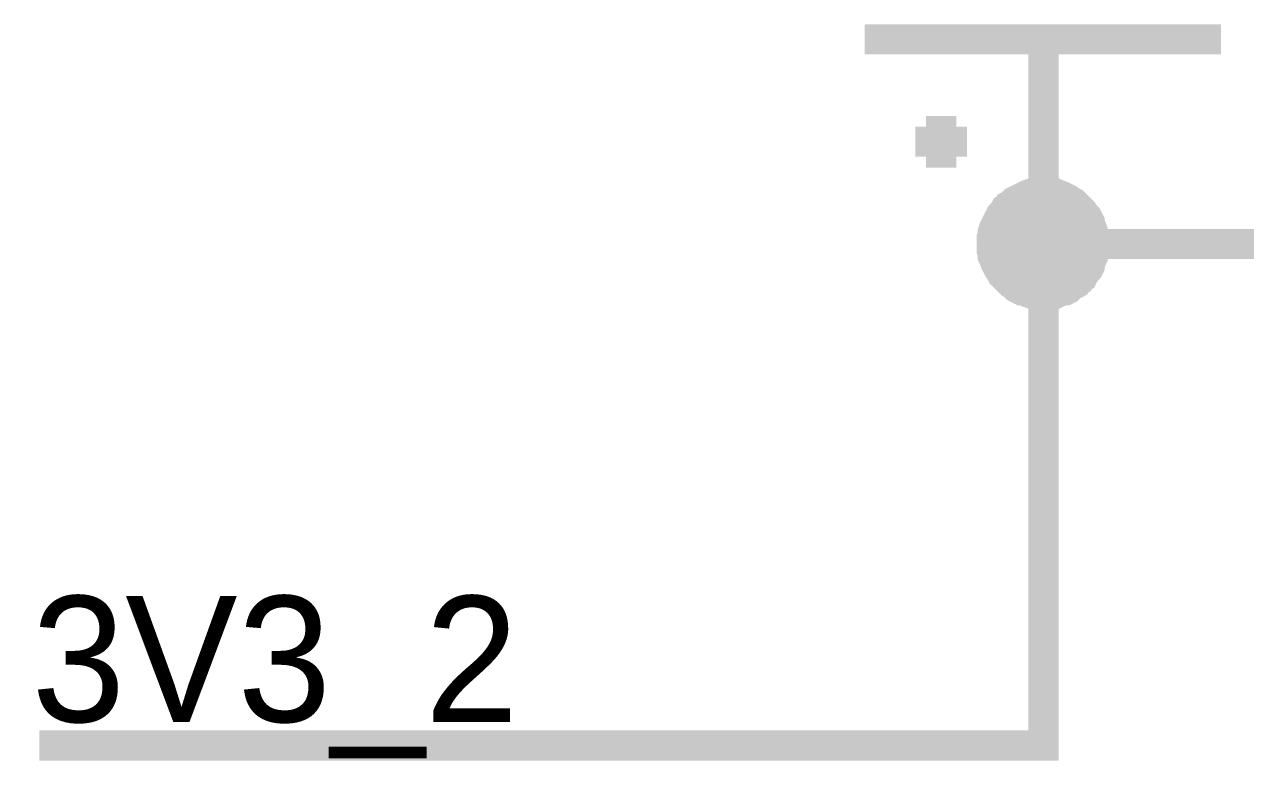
# Model space of a CAD drawing. Header units: millimetres. Extents: x 0 to 13.8, y 0 to 11.8.
# Drawn here: x 11.018 to 11.497, y 6.6806 to 6.9693 of the extents above; entities that cross this region are included whole.
import ezdxf

# ---------------------------------------------------------------- set-up
doc = ezdxf.new("R2010")
doc.units = ezdxf.units.MM
doc.header["$MEASUREMENT"] = 0
doc.layers.add('Sheet', color=255, linetype='Continuous')

msp = doc.modelspace()

# ---------------------------------------------------------------- linework, layer by layer
at = {"layer": 'Sheet'}
for points, const_width in [([(11.34756, 6.96341), (11.48735, 6.96341)], 0.0118), ([(11.41768, 6.96341), (11.41768, 6.88315)], 0.0118), ([(11.37755, 6.91314), (11.37755, 6.93342)], 0.0118), ([(11.38769, 6.92328), (11.3674, 6.92328)], 0.0118), ([(11.39739, 6.88315), (11.39739, 6.88403), (11.39739, 6.88535), (11.39783, 6.88624), (11.39783, 6.88712), (11.39783, 6.888), (11.39827, 6.88932), (11.39871, 6.8902), (11.39915, 6.89109), (11.3996, 6.89197), (11.40004, 6.89285), (11.40048, 6.89373), (11.40092, 6.89461), (11.40136, 6.89506), (11.40224, 6.89594), (11.40268, 6.89682), (11.40356, 6.89726), (11.40401, 6.89814), (11.40489, 6.89858), (11.40577, 6.89947), (11.40621, 6.89991), (11.40709, 6.90035), (11.40797, 6.90079), (11.40886, 6.90123), (11.40974, 6.90167), (11.41062, 6.90211), (11.4115, 6.90255), (11.41282, 6.90299), (11.41371, 6.90299), (11.41459, 6.90299), (11.41547, 6.90343), (11.41679, 6.90343), (11.41768, 6.90343)], 0.0118), ([(11.39739, 6.88315), (11.39739, 6.88403), (11.39739, 6.88535), (11.39783, 6.88624), (11.39783, 6.88712), (11.39783, 6.888), (11.39827, 6.88932), (11.39871, 6.8902), (11.39915, 6.89109), (11.3996, 6.89197), (11.40004, 6.89285), (11.40048, 6.89373), (11.40092, 6.89461), (11.40136, 6.89506), (11.40224, 6.89594), (11.40268, 6.89682), (11.40356, 6.89726), (11.40401, 6.89814), (11.40489, 6.89858), (11.40577, 6.89947), (11.40621, 6.89991), (11.40709, 6.90035), (11.40797, 6.90079), (11.40886, 6.90123), (11.40974, 6.90167), (11.41062, 6.90211), (11.4115, 6.90255), (11.41282, 6.90299), (11.41371, 6.90299), (11.41459, 6.90299), (11.41547, 6.90343), (11.41679, 6.90343), (11.41768, 6.90343)], 0.0118), ([(11.39739, 6.88315), (11.39739, 6.88403), (11.39739, 6.88535), (11.39783, 6.88624), (11.39783, 6.88712), (11.39783, 6.888), (11.39827, 6.88932), (11.39871, 6.8902), (11.39915, 6.89109), (11.3996, 6.89197), (11.40004, 6.89285), (11.40048, 6.89373), (11.40092, 6.89461), (11.40136, 6.89506), (11.40224, 6.89594), (11.40268, 6.89682), (11.40356, 6.89726), (11.40401, 6.89814), (11.40489, 6.89858), (11.40577, 6.89947), (11.40621, 6.89991), (11.40709, 6.90035), (11.40797, 6.90079), (11.40886, 6.90123), (11.40974, 6.90167), (11.41062, 6.90211), (11.4115, 6.90255), (11.41282, 6.90299), (11.41371, 6.90299), (11.41459, 6.90299), (11.41547, 6.90343), (11.41679, 6.90343), (11.41768, 6.90343)], 0.0118), ([(11.39739, 6.88315), (11.39739, 6.88403), (11.39739, 6.88535), (11.39783, 6.88624), (11.39783, 6.88712), (11.39783, 6.888), (11.39827, 6.88932), (11.39871, 6.8902), (11.39915, 6.89109), (11.3996, 6.89197), (11.40004, 6.89285), (11.40048, 6.89373), (11.40092, 6.89461), (11.40136, 6.89506), (11.40224, 6.89594), (11.40268, 6.89682), (11.40356, 6.89726), (11.40401, 6.89814), (11.40489, 6.89858), (11.40577, 6.89947), (11.40621, 6.89991), (11.40709, 6.90035), (11.40797, 6.90079), (11.40886, 6.90123), (11.40974, 6.90167), (11.41062, 6.90211), (11.4115, 6.90255), (11.41282, 6.90299), (11.41371, 6.90299), (11.41459, 6.90299), (11.41547, 6.90343), (11.41679, 6.90343), (11.41768, 6.90343)], 0.0118), ([(11.39739, 6.88315), (11.39739, 6.88403), (11.39739, 6.88535), (11.39783, 6.88624), (11.39783, 6.88712), (11.39783, 6.888), (11.39827, 6.88932), (11.39871, 6.8902), (11.39915, 6.89109), (11.3996, 6.89197), (11.40004, 6.89285), (11.40048, 6.89373), (11.40092, 6.89461), (11.40136, 6.89506), (11.40224, 6.89594), (11.40268, 6.89682), (11.40356, 6.89726), (11.40401, 6.89814), (11.40489, 6.89858), (11.40577, 6.89947), (11.40621, 6.89991), (11.40709, 6.90035), (11.40797, 6.90079), (11.40886, 6.90123), (11.40974, 6.90167), (11.41062, 6.90211), (11.4115, 6.90255), (11.41282, 6.90299), (11.41371, 6.90299), (11.41459, 6.90299), (11.41547, 6.90343), (11.41679, 6.90343), (11.41768, 6.90343)], 0.0118), ([(11.41768, 6.90343), (11.41768, 6.90343)], 0.0118), ([(11.41768, 6.90343), (11.41856, 6.90343), (11.41988, 6.90343), (11.42076, 6.90299), (11.42164, 6.90299), (11.42253, 6.90299), (11.42341, 6.90255), (11.42473, 6.90211), (11.42561, 6.90167), (11.4265, 6.90123), (11.42738, 6.90079), (11.42782, 6.90035), (11.4287, 6.89991), (11.42958, 6.89947), (11.43046, 6.89858), (11.4309, 6.89814), (11.43179, 6.89726), (11.43223, 6.89682), (11.43311, 6.89594), (11.43355, 6.89506), (11.43399, 6.89461), (11.43487, 6.89373), (11.43531, 6.89285), (11.43576, 6.89197), (11.43576, 6.89109), (11.4362, 6.8902), (11.43664, 6.88932), (11.43708, 6.888), (11.43708, 6.88712), (11.43708, 6.88624), (11.43752, 6.88535), (11.43752, 6.88403), (11.43752, 6.88315)], 0.0118), ([(11.41768, 6.90343), (11.41768, 6.90343)], 0.0118), ([(11.41768, 6.90343), (11.41856, 6.90343), (11.41988, 6.90343), (11.42076, 6.90299), (11.42164, 6.90299), (11.42253, 6.90299), (11.42341, 6.90255), (11.42473, 6.90211), (11.42561, 6.90167), (11.4265, 6.90123), (11.42738, 6.90079), (11.42782, 6.90035), (11.4287, 6.89991), (11.42958, 6.89947), (11.43046, 6.89858), (11.4309, 6.89814), (11.43179, 6.89726), (11.43223, 6.89682), (11.43311, 6.89594), (11.43355, 6.89506), (11.43399, 6.89461), (11.43487, 6.89373), (11.43531, 6.89285), (11.43576, 6.89197), (11.43576, 6.89109), (11.4362, 6.8902), (11.43664, 6.88932), (11.43708, 6.888), (11.43708, 6.88712), (11.43708, 6.88624), (11.43752, 6.88535), (11.43752, 6.88403), (11.43752, 6.88315)], 0.0118), ([(11.41768, 6.90343), (11.41768, 6.90343)], 0.0118), ([(11.41768, 6.90343), (11.41856, 6.90343), (11.41988, 6.90343), (11.42076, 6.90299), (11.42164, 6.90299), (11.42253, 6.90299), (11.42341, 6.90255), (11.42473, 6.90211), (11.42561, 6.90167), (11.4265, 6.90123), (11.42738, 6.90079), (11.42782, 6.90035), (11.4287, 6.89991), (11.42958, 6.89947), (11.43046, 6.89858), (11.4309, 6.89814), (11.43179, 6.89726), (11.43223, 6.89682), (11.43311, 6.89594), (11.43355, 6.89506), (11.43399, 6.89461), (11.43487, 6.89373), (11.43531, 6.89285), (11.43576, 6.89197), (11.43576, 6.89109), (11.4362, 6.8902), (11.43664, 6.88932), (11.43708, 6.888), (11.43708, 6.88712), (11.43708, 6.88624), (11.43752, 6.88535), (11.43752, 6.88403), (11.43752, 6.88315)], 0.0118), ([(11.41768, 6.90343), (11.41768, 6.90343)], 0.0118), ([(11.41768, 6.90343), (11.41856, 6.90343), (11.41988, 6.90343), (11.42076, 6.90299), (11.42164, 6.90299), (11.42253, 6.90299), (11.42341, 6.90255), (11.42473, 6.90211), (11.42561, 6.90167), (11.4265, 6.90123), (11.42738, 6.90079), (11.42782, 6.90035), (11.4287, 6.89991), (11.42958, 6.89947), (11.43046, 6.89858), (11.4309, 6.89814), (11.43179, 6.89726), (11.43223, 6.89682), (11.43311, 6.89594), (11.43355, 6.89506), (11.43399, 6.89461), (11.43487, 6.89373), (11.43531, 6.89285), (11.43576, 6.89197), (11.43576, 6.89109), (11.4362, 6.8902), (11.43664, 6.88932), (11.43708, 6.888), (11.43708, 6.88712), (11.43708, 6.88624), (11.43752, 6.88535), (11.43752, 6.88403), (11.43752, 6.88315)], 0.0118), ([(11.41768, 6.90343), (11.41768, 6.90343)], 0.0118), ([(11.41768, 6.90343), (11.41856, 6.90343), (11.41988, 6.90343), (11.42076, 6.90299), (11.42164, 6.90299), (11.42253, 6.90299), (11.42341, 6.90255), (11.42473, 6.90211), (11.42561, 6.90167), (11.4265, 6.90123), (11.42738, 6.90079), (11.42782, 6.90035), (11.4287, 6.89991), (11.42958, 6.89947), (11.43046, 6.89858), (11.4309, 6.89814), (11.43179, 6.89726), (11.43223, 6.89682), (11.43311, 6.89594), (11.43355, 6.89506), (11.43399, 6.89461), (11.43487, 6.89373), (11.43531, 6.89285), (11.43576, 6.89197), (11.43576, 6.89109), (11.4362, 6.8902), (11.43664, 6.88932), (11.43708, 6.888), (11.43708, 6.88712), (11.43708, 6.88624), (11.43752, 6.88535), (11.43752, 6.88403), (11.43752, 6.88315)], 0.0118), ([(11.39739, 6.88315), (11.39739, 6.88403), (11.39739, 6.88535), (11.39783, 6.88624), (11.39783, 6.88712), (11.39783, 6.888), (11.39827, 6.88932), (11.39871, 6.8902), (11.39915, 6.89109), (11.3996, 6.89197), (11.40004, 6.89285), (11.40048, 6.89373), (11.40092, 6.89461), (11.40136, 6.89506), (11.40224, 6.89594), (11.40268, 6.89682), (11.40356, 6.89726), (11.40401, 6.89814), (11.40489, 6.89858), (11.40577, 6.89947), (11.40621, 6.89991), (11.40709, 6.90035), (11.40797, 6.90079), (11.40886, 6.90123), (11.40974, 6.90167), (11.41062, 6.90211), (11.4115, 6.90255), (11.41282, 6.90299), (11.41371, 6.90299), (11.41459, 6.90299), (11.41547, 6.90343), (11.41679, 6.90343), (11.41768, 6.90343)], 0.0039), ([(11.39739, 6.88315), (11.39739, 6.88403), (11.39739, 6.88535), (11.39783, 6.88624), (11.39783, 6.88712), (11.39783, 6.888), (11.39827, 6.88932), (11.39871, 6.8902), (11.39915, 6.89109), (11.3996, 6.89197), (11.40004, 6.89285), (11.40048, 6.89373), (11.40092, 6.89461), (11.40136, 6.89506), (11.40224, 6.89594), (11.40268, 6.89682), (11.40356, 6.89726), (11.40401, 6.89814), (11.40489, 6.89858), (11.40577, 6.89947), (11.40621, 6.89991), (11.40709, 6.90035), (11.40797, 6.90079), (11.40886, 6.90123), (11.40974, 6.90167), (11.41062, 6.90211), (11.4115, 6.90255), (11.41282, 6.90299), (11.41371, 6.90299), (11.41459, 6.90299), (11.41547, 6.90343), (11.41679, 6.90343), (11.41768, 6.90343)], 0.0039), ([(11.39739, 6.88315), (11.39739, 6.88403), (11.39739, 6.88535), (11.39783, 6.88624), (11.39783, 6.88712), (11.39783, 6.888), (11.39827, 6.88932), (11.39871, 6.8902), (11.39915, 6.89109), (11.3996, 6.89197), (11.40004, 6.89285), (11.40048, 6.89373), (11.40092, 6.89461), (11.40136, 6.89506), (11.40224, 6.89594), (11.40268, 6.89682), (11.40356, 6.89726), (11.40401, 6.89814), (11.40489, 6.89858), (11.40577, 6.89947), (11.40621, 6.89991), (11.40709, 6.90035), (11.40797, 6.90079), (11.40886, 6.90123), (11.40974, 6.90167), (11.41062, 6.90211), (11.4115, 6.90255), (11.41282, 6.90299), (11.41371, 6.90299), (11.41459, 6.90299), (11.41547, 6.90343), (11.41679, 6.90343), (11.41768, 6.90343)], 0.0039), ([(11.39739, 6.88315), (11.39739, 6.88403), (11.39739, 6.88535), (11.39783, 6.88624), (11.39783, 6.88712), (11.39783, 6.888), (11.39827, 6.88932), (11.39871, 6.8902), (11.39915, 6.89109), (11.3996, 6.89197), (11.40004, 6.89285), (11.40048, 6.89373), (11.40092, 6.89461), (11.40136, 6.89506), (11.40224, 6.89594), (11.40268, 6.89682), (11.40356, 6.89726), (11.40401, 6.89814), (11.40489, 6.89858), (11.40577, 6.89947), (11.40621, 6.89991), (11.40709, 6.90035), (11.40797, 6.90079), (11.40886, 6.90123), (11.40974, 6.90167), (11.41062, 6.90211), (11.4115, 6.90255), (11.41282, 6.90299), (11.41371, 6.90299), (11.41459, 6.90299), (11.41547, 6.90343), (11.41679, 6.90343), (11.41768, 6.90343)], 0.0039), ([(11.39739, 6.88315), (11.39739, 6.88403), (11.39739, 6.88535), (11.39783, 6.88624), (11.39783, 6.88712), (11.39783, 6.888), (11.39827, 6.88932), (11.39871, 6.8902), (11.39915, 6.89109), (11.3996, 6.89197), (11.40004, 6.89285), (11.40048, 6.89373), (11.40092, 6.89461), (11.40136, 6.89506), (11.40224, 6.89594), (11.40268, 6.89682), (11.40356, 6.89726), (11.40401, 6.89814), (11.40489, 6.89858), (11.40577, 6.89947), (11.40621, 6.89991), (11.40709, 6.90035), (11.40797, 6.90079), (11.40886, 6.90123), (11.40974, 6.90167), (11.41062, 6.90211), (11.4115, 6.90255), (11.41282, 6.90299), (11.41371, 6.90299), (11.41459, 6.90299), (11.41547, 6.90343), (11.41679, 6.90343), (11.41768, 6.90343)], 0.0039), ([(11.41768, 6.90343), (11.41768, 6.90343)], 0.0039), ([(11.41768, 6.90343), (11.41856, 6.90343), (11.41988, 6.90343), (11.42076, 6.90299), (11.42164, 6.90299), (11.42253, 6.90299), (11.42341, 6.90255), (11.42473, 6.90211), (11.42561, 6.90167), (11.4265, 6.90123), (11.42738, 6.90079), (11.42782, 6.90035), (11.4287, 6.89991), (11.42958, 6.89947), (11.43046, 6.89858), (11.4309, 6.89814), (11.43179, 6.89726), (11.43223, 6.89682), (11.43311, 6.89594), (11.43355, 6.89506), (11.43399, 6.89461), (11.43487, 6.89373), (11.43531, 6.89285), (11.43576, 6.89197), (11.43576, 6.89109), (11.4362, 6.8902), (11.43664, 6.88932), (11.43708, 6.888), (11.43708, 6.88712), (11.43708, 6.88624), (11.43752, 6.88535), (11.43752, 6.88403), (11.43752, 6.88315)], 0.0039), ([(11.41768, 6.90343), (11.41768, 6.90343)], 0.0039), ([(11.41768, 6.90343), (11.41856, 6.90343), (11.41988, 6.90343), (11.42076, 6.90299), (11.42164, 6.90299), (11.42253, 6.90299), (11.42341, 6.90255), (11.42473, 6.90211), (11.42561, 6.90167), (11.4265, 6.90123), (11.42738, 6.90079), (11.42782, 6.90035), (11.4287, 6.89991), (11.42958, 6.89947), (11.43046, 6.89858), (11.4309, 6.89814), (11.43179, 6.89726), (11.43223, 6.89682), (11.43311, 6.89594), (11.43355, 6.89506), (11.43399, 6.89461), (11.43487, 6.89373), (11.43531, 6.89285), (11.43576, 6.89197), (11.43576, 6.89109), (11.4362, 6.8902), (11.43664, 6.88932), (11.43708, 6.888), (11.43708, 6.88712), (11.43708, 6.88624), (11.43752, 6.88535), (11.43752, 6.88403), (11.43752, 6.88315)], 0.0039), ([(11.41768, 6.90343), (11.41768, 6.90343)], 0.0039), ([(11.41768, 6.90343), (11.41856, 6.90343), (11.41988, 6.90343), (11.42076, 6.90299), (11.42164, 6.90299), (11.42253, 6.90299), (11.42341, 6.90255), (11.42473, 6.90211), (11.42561, 6.90167), (11.4265, 6.90123), (11.42738, 6.90079), (11.42782, 6.90035), (11.4287, 6.89991), (11.42958, 6.89947), (11.43046, 6.89858), (11.4309, 6.89814), (11.43179, 6.89726), (11.43223, 6.89682), (11.43311, 6.89594), (11.43355, 6.89506), (11.43399, 6.89461), (11.43487, 6.89373), (11.43531, 6.89285), (11.43576, 6.89197), (11.43576, 6.89109), (11.4362, 6.8902), (11.43664, 6.88932), (11.43708, 6.888), (11.43708, 6.88712), (11.43708, 6.88624), (11.43752, 6.88535), (11.43752, 6.88403), (11.43752, 6.88315)], 0.0039), ([(11.41768, 6.90343), (11.41768, 6.90343)], 0.0039), ([(11.41768, 6.90343), (11.41856, 6.90343), (11.41988, 6.90343), (11.42076, 6.90299), (11.42164, 6.90299), (11.42253, 6.90299), (11.42341, 6.90255), (11.42473, 6.90211), (11.42561, 6.90167), (11.4265, 6.90123), (11.42738, 6.90079), (11.42782, 6.90035), (11.4287, 6.89991), (11.42958, 6.89947), (11.43046, 6.89858), (11.4309, 6.89814), (11.43179, 6.89726), (11.43223, 6.89682), (11.43311, 6.89594), (11.43355, 6.89506), (11.43399, 6.89461), (11.43487, 6.89373), (11.43531, 6.89285), (11.43576, 6.89197), (11.43576, 6.89109), (11.4362, 6.8902), (11.43664, 6.88932), (11.43708, 6.888), (11.43708, 6.88712), (11.43708, 6.88624), (11.43752, 6.88535), (11.43752, 6.88403), (11.43752, 6.88315)], 0.0039), ([(11.41768, 6.90343), (11.41768, 6.90343)], 0.0039), ([(11.41768, 6.90343), (11.41856, 6.90343), (11.41988, 6.90343), (11.42076, 6.90299), (11.42164, 6.90299), (11.42253, 6.90299), (11.42341, 6.90255), (11.42473, 6.90211), (11.42561, 6.90167), (11.4265, 6.90123), (11.42738, 6.90079), (11.42782, 6.90035), (11.4287, 6.89991), (11.42958, 6.89947), (11.43046, 6.89858), (11.4309, 6.89814), (11.43179, 6.89726), (11.43223, 6.89682), (11.43311, 6.89594), (11.43355, 6.89506), (11.43399, 6.89461), (11.43487, 6.89373), (11.43531, 6.89285), (11.43576, 6.89197), (11.43576, 6.89109), (11.4362, 6.8902), (11.43664, 6.88932), (11.43708, 6.888), (11.43708, 6.88712), (11.43708, 6.88624), (11.43752, 6.88535), (11.43752, 6.88403), (11.43752, 6.88315)], 0.0039), ([(11.02389, 6.68648), (11.41768, 6.68648), (11.41768, 6.88315), (12.20481, 6.88315)], 0.0118), ([(11.41768, 6.86331), (11.41679, 6.86331), (11.41547, 6.86331), (11.41459, 6.86375), (11.41371, 6.86375), (11.41282, 6.86375), (11.4115, 6.86419), (11.41062, 6.86463), (11.40974, 6.86507), (11.40886, 6.86507), (11.40797, 6.86551), (11.40709, 6.86595), (11.40621, 6.86683), (11.40577, 6.86727), (11.40489, 6.86772), (11.40401, 6.8686), (11.40356, 6.86904), (11.40268, 6.86992), (11.40224, 6.87036), (11.40136, 6.87124), (11.40092, 6.87212), (11.40048, 6.87301), (11.40004, 6.87345), (11.3996, 6.87433), (11.39915, 6.87521), (11.39871, 6.87609), (11.39827, 6.87742), (11.39783, 6.8783), (11.39783, 6.87918), (11.39783, 6.88006), (11.39739, 6.88094), (11.39739, 6.88227), (11.39739, 6.88315)], 0.0118), ([(11.39739, 6.88315), (11.39739, 6.88315)], 0.0118), ([(11.41768, 6.86331), (11.41679, 6.86331), (11.41547, 6.86331), (11.41459, 6.86375), (11.41371, 6.86375), (11.41282, 6.86375), (11.4115, 6.86419), (11.41062, 6.86463), (11.40974, 6.86507), (11.40886, 6.86507), (11.40797, 6.86551), (11.40709, 6.86595), (11.40621, 6.86683), (11.40577, 6.86727), (11.40489, 6.86772), (11.40401, 6.8686), (11.40356, 6.86904), (11.40268, 6.86992), (11.40224, 6.87036), (11.40136, 6.87124), (11.40092, 6.87212), (11.40048, 6.87301), (11.40004, 6.87345), (11.3996, 6.87433), (11.39915, 6.87521), (11.39871, 6.87609), (11.39827, 6.87742), (11.39783, 6.8783), (11.39783, 6.87918), (11.39783, 6.88006), (11.39739, 6.88094), (11.39739, 6.88227), (11.39739, 6.88315)], 0.0118), ([(11.39739, 6.88315), (11.39739, 6.88315)], 0.0118), ([(11.41768, 6.86331), (11.41679, 6.86331), (11.41547, 6.86331), (11.41459, 6.86375), (11.41371, 6.86375), (11.41282, 6.86375), (11.4115, 6.86419), (11.41062, 6.86463), (11.40974, 6.86507), (11.40886, 6.86507), (11.40797, 6.86551), (11.40709, 6.86595), (11.40621, 6.86683), (11.40577, 6.86727), (11.40489, 6.86772), (11.40401, 6.8686), (11.40356, 6.86904), (11.40268, 6.86992), (11.40224, 6.87036), (11.40136, 6.87124), (11.40092, 6.87212), (11.40048, 6.87301), (11.40004, 6.87345), (11.3996, 6.87433), (11.39915, 6.87521), (11.39871, 6.87609), (11.39827, 6.87742), (11.39783, 6.8783), (11.39783, 6.87918), (11.39783, 6.88006), (11.39739, 6.88094), (11.39739, 6.88227), (11.39739, 6.88315)], 0.0118), ([(11.39739, 6.88315), (11.39739, 6.88315)], 0.0118), ([(11.41768, 6.86331), (11.41679, 6.86331), (11.41547, 6.86331), (11.41459, 6.86375), (11.41371, 6.86375), (11.41282, 6.86375), (11.4115, 6.86419), (11.41062, 6.86463), (11.40974, 6.86507), (11.40886, 6.86507), (11.40797, 6.86551), (11.40709, 6.86595), (11.40621, 6.86683), (11.40577, 6.86727), (11.40489, 6.86772), (11.40401, 6.8686), (11.40356, 6.86904), (11.40268, 6.86992), (11.40224, 6.87036), (11.40136, 6.87124), (11.40092, 6.87212), (11.40048, 6.87301), (11.40004, 6.87345), (11.3996, 6.87433), (11.39915, 6.87521), (11.39871, 6.87609), (11.39827, 6.87742), (11.39783, 6.8783), (11.39783, 6.87918), (11.39783, 6.88006), (11.39739, 6.88094), (11.39739, 6.88227), (11.39739, 6.88315)], 0.0118), ([(11.39739, 6.88315), (11.39739, 6.88315)], 0.0118), ([(11.41768, 6.86331), (11.41679, 6.86331), (11.41547, 6.86331), (11.41459, 6.86375), (11.41371, 6.86375), (11.41282, 6.86375), (11.4115, 6.86419), (11.41062, 6.86463), (11.40974, 6.86507), (11.40886, 6.86507), (11.40797, 6.86551), (11.40709, 6.86595), (11.40621, 6.86683), (11.40577, 6.86727), (11.40489, 6.86772), (11.40401, 6.8686), (11.40356, 6.86904), (11.40268, 6.86992), (11.40224, 6.87036), (11.40136, 6.87124), (11.40092, 6.87212), (11.40048, 6.87301), (11.40004, 6.87345), (11.3996, 6.87433), (11.39915, 6.87521), (11.39871, 6.87609), (11.39827, 6.87742), (11.39783, 6.8783), (11.39783, 6.87918), (11.39783, 6.88006), (11.39739, 6.88094), (11.39739, 6.88227), (11.39739, 6.88315)], 0.0118), ([(11.39739, 6.88315), (11.39739, 6.88315)], 0.0118), ([(11.43752, 6.88315), (11.43752, 6.88227), (11.43752, 6.88094), (11.43708, 6.88006), (11.43708, 6.87918), (11.43708, 6.8783), (11.43664, 6.87742), (11.4362, 6.87609), (11.43576, 6.87521), (11.43576, 6.87433), (11.43531, 6.87345), (11.43487, 6.87301), (11.43399, 6.87212), (11.43355, 6.87124), (11.43311, 6.87036), (11.43223, 6.86992), (11.43179, 6.86904), (11.4309, 6.8686), (11.43046, 6.86772), (11.42958, 6.86727), (11.4287, 6.86683), (11.42782, 6.86595), (11.42738, 6.86551), (11.4265, 6.86507), (11.42561, 6.86507), (11.42473, 6.86463), (11.42341, 6.86419), (11.42253, 6.86375), (11.42164, 6.86375), (11.42076, 6.86375), (11.41988, 6.86331), (11.41856, 6.86331), (11.41768, 6.86331)], 0.0118), ([(11.43752, 6.88315), (11.43752, 6.88227), (11.43752, 6.88094), (11.43708, 6.88006), (11.43708, 6.87918), (11.43708, 6.8783), (11.43664, 6.87742), (11.4362, 6.87609), (11.43576, 6.87521), (11.43576, 6.87433), (11.43531, 6.87345), (11.43487, 6.87301), (11.43399, 6.87212), (11.43355, 6.87124), (11.43311, 6.87036), (11.43223, 6.86992), (11.43179, 6.86904), (11.4309, 6.8686), (11.43046, 6.86772), (11.42958, 6.86727), (11.4287, 6.86683), (11.42782, 6.86595), (11.42738, 6.86551), (11.4265, 6.86507), (11.42561, 6.86507), (11.42473, 6.86463), (11.42341, 6.86419), (11.42253, 6.86375), (11.42164, 6.86375), (11.42076, 6.86375), (11.41988, 6.86331), (11.41856, 6.86331), (11.41768, 6.86331)], 0.0118), ([(11.43752, 6.88315), (11.43752, 6.88227), (11.43752, 6.88094), (11.43708, 6.88006), (11.43708, 6.87918), (11.43708, 6.8783), (11.43664, 6.87742), (11.4362, 6.87609), (11.43576, 6.87521), (11.43576, 6.87433), (11.43531, 6.87345), (11.43487, 6.87301), (11.43399, 6.87212), (11.43355, 6.87124), (11.43311, 6.87036), (11.43223, 6.86992), (11.43179, 6.86904), (11.4309, 6.8686), (11.43046, 6.86772), (11.42958, 6.86727), (11.4287, 6.86683), (11.42782, 6.86595), (11.42738, 6.86551), (11.4265, 6.86507), (11.42561, 6.86507), (11.42473, 6.86463), (11.42341, 6.86419), (11.42253, 6.86375), (11.42164, 6.86375), (11.42076, 6.86375), (11.41988, 6.86331), (11.41856, 6.86331), (11.41768, 6.86331)], 0.0118), ([(11.43752, 6.88315), (11.43752, 6.88227), (11.43752, 6.88094), (11.43708, 6.88006), (11.43708, 6.87918), (11.43708, 6.8783), (11.43664, 6.87742), (11.4362, 6.87609), (11.43576, 6.87521), (11.43576, 6.87433), (11.43531, 6.87345), (11.43487, 6.87301), (11.43399, 6.87212), (11.43355, 6.87124), (11.43311, 6.87036), (11.43223, 6.86992), (11.43179, 6.86904), (11.4309, 6.8686), (11.43046, 6.86772), (11.42958, 6.86727), (11.4287, 6.86683), (11.42782, 6.86595), (11.42738, 6.86551), (11.4265, 6.86507), (11.42561, 6.86507), (11.42473, 6.86463), (11.42341, 6.86419), (11.42253, 6.86375), (11.42164, 6.86375), (11.42076, 6.86375), (11.41988, 6.86331), (11.41856, 6.86331), (11.41768, 6.86331)], 0.0118), ([(11.43752, 6.88315), (11.43752, 6.88227), (11.43752, 6.88094), (11.43708, 6.88006), (11.43708, 6.87918), (11.43708, 6.8783), (11.43664, 6.87742), (11.4362, 6.87609), (11.43576, 6.87521), (11.43576, 6.87433), (11.43531, 6.87345), (11.43487, 6.87301), (11.43399, 6.87212), (11.43355, 6.87124), (11.43311, 6.87036), (11.43223, 6.86992), (11.43179, 6.86904), (11.4309, 6.8686), (11.43046, 6.86772), (11.42958, 6.86727), (11.4287, 6.86683), (11.42782, 6.86595), (11.42738, 6.86551), (11.4265, 6.86507), (11.42561, 6.86507), (11.42473, 6.86463), (11.42341, 6.86419), (11.42253, 6.86375), (11.42164, 6.86375), (11.42076, 6.86375), (11.41988, 6.86331), (11.41856, 6.86331), (11.41768, 6.86331)], 0.0118), ([(11.43752, 6.88315), (11.43752, 6.88315), (11.43752, 6.88315), (11.43752, 6.88315), (11.43752, 6.88315), (11.43752, 6.88315), (11.43752, 6.88315), (11.43752, 6.88315), (11.43752, 6.88315), (11.43752, 6.88315), (11.43752, 6.88315), (11.43752, 6.88315), (11.43752, 6.88315), (11.43752, 6.88315), (11.43752, 6.88315), (11.43752, 6.88315), (11.43752, 6.88315), (11.43752, 6.88315), (11.43752, 6.88315), (11.43752, 6.88315), (11.43752, 6.88315), (11.43752, 6.88315), (11.43752, 6.88315), (11.43752, 6.88315), (11.43752, 6.88315), (11.43752, 6.88315), (11.43752, 6.88315), (11.43752, 6.88315), (11.43752, 6.88315), (11.43752, 6.88315), (11.43752, 6.88315), (11.43752, 6.88315), (11.43752, 6.88315)], 0.0118), ([(11.43752, 6.88315), (11.43752, 6.88315)], 0.0118), ([(11.43752, 6.88315), (11.43752, 6.88315), (11.43752, 6.88315), (11.43752, 6.88315), (11.43752, 6.88315), (11.43752, 6.88315), (11.43752, 6.88315), (11.43752, 6.88315), (11.43752, 6.88315), (11.43752, 6.88315), (11.43752, 6.88315), (11.43752, 6.88315), (11.43752, 6.88315), (11.43752, 6.88315), (11.43752, 6.88315), (11.43752, 6.88315), (11.43752, 6.88315), (11.43752, 6.88315), (11.43752, 6.88315), (11.43752, 6.88315), (11.43752, 6.88315), (11.43752, 6.88315), (11.43752, 6.88315), (11.43752, 6.88315), (11.43752, 6.88315), (11.43752, 6.88315), (11.43752, 6.88315), (11.43752, 6.88315), (11.43752, 6.88315), (11.43752, 6.88315), (11.43752, 6.88315), (11.43752, 6.88315), (11.43752, 6.88315)], 0.0118), ([(11.43752, 6.88315), (11.43752, 6.88315)], 0.0118), ([(11.43752, 6.88315), (11.43752, 6.88315), (11.43752, 6.88315), (11.43752, 6.88315), (11.43752, 6.88315), (11.43752, 6.88315), (11.43752, 6.88315), (11.43752, 6.88315), (11.43752, 6.88315), (11.43752, 6.88315), (11.43752, 6.88315), (11.43752, 6.88315), (11.43752, 6.88315), (11.43752, 6.88315), (11.43752, 6.88315), (11.43752, 6.88315), (11.43752, 6.88315), (11.43752, 6.88315), (11.43752, 6.88315), (11.43752, 6.88315), (11.43752, 6.88315), (11.43752, 6.88315), (11.43752, 6.88315), (11.43752, 6.88315), (11.43752, 6.88315), (11.43752, 6.88315), (11.43752, 6.88315), (11.43752, 6.88315), (11.43752, 6.88315), (11.43752, 6.88315), (11.43752, 6.88315), (11.43752, 6.88315), (11.43752, 6.88315)], 0.0118), ([(11.43752, 6.88315), (11.43752, 6.88315)], 0.0118), ([(11.43752, 6.88315), (11.43752, 6.88315), (11.43752, 6.88315), (11.43752, 6.88315), (11.43752, 6.88315), (11.43752, 6.88315), (11.43752, 6.88315), (11.43752, 6.88315), (11.43752, 6.88315), (11.43752, 6.88315), (11.43752, 6.88315), (11.43752, 6.88315), (11.43752, 6.88315), (11.43752, 6.88315), (11.43752, 6.88315), (11.43752, 6.88315), (11.43752, 6.88315), (11.43752, 6.88315), (11.43752, 6.88315), (11.43752, 6.88315), (11.43752, 6.88315), (11.43752, 6.88315), (11.43752, 6.88315), (11.43752, 6.88315), (11.43752, 6.88315), (11.43752, 6.88315), (11.43752, 6.88315), (11.43752, 6.88315), (11.43752, 6.88315), (11.43752, 6.88315), (11.43752, 6.88315), (11.43752, 6.88315), (11.43752, 6.88315)], 0.0118), ([(11.43752, 6.88315), (11.43752, 6.88315)], 0.0118), ([(11.43752, 6.88315), (11.43752, 6.88315), (11.43752, 6.88315), (11.43752, 6.88315), (11.43752, 6.88315), (11.43752, 6.88315), (11.43752, 6.88315), (11.43752, 6.88315), (11.43752, 6.88315), (11.43752, 6.88315), (11.43752, 6.88315), (11.43752, 6.88315), (11.43752, 6.88315), (11.43752, 6.88315), (11.43752, 6.88315), (11.43752, 6.88315), (11.43752, 6.88315), (11.43752, 6.88315), (11.43752, 6.88315), (11.43752, 6.88315), (11.43752, 6.88315), (11.43752, 6.88315), (11.43752, 6.88315), (11.43752, 6.88315), (11.43752, 6.88315), (11.43752, 6.88315), (11.43752, 6.88315), (11.43752, 6.88315), (11.43752, 6.88315), (11.43752, 6.88315), (11.43752, 6.88315), (11.43752, 6.88315), (11.43752, 6.88315)], 0.0118), ([(11.43752, 6.88315), (11.43752, 6.88315)], 0.0118), ([(11.41768, 6.86331), (11.41679, 6.86331), (11.41547, 6.86331), (11.41459, 6.86375), (11.41371, 6.86375), (11.41282, 6.86375), (11.4115, 6.86419), (11.41062, 6.86463), (11.40974, 6.86507), (11.40886, 6.86507), (11.40797, 6.86551), (11.40709, 6.86595), (11.40621, 6.86683), (11.40577, 6.86727), (11.40489, 6.86772), (11.40401, 6.8686), (11.40356, 6.86904), (11.40268, 6.86992), (11.40224, 6.87036), (11.40136, 6.87124), (11.40092, 6.87212), (11.40048, 6.87301), (11.40004, 6.87345), (11.3996, 6.87433), (11.39915, 6.87521), (11.39871, 6.87609), (11.39827, 6.87742), (11.39783, 6.8783), (11.39783, 6.87918), (11.39783, 6.88006), (11.39739, 6.88094), (11.39739, 6.88227), (11.39739, 6.88315)], 0.0039), ([(11.39739, 6.88315), (11.39739, 6.88315)], 0.0039), ([(11.41768, 6.86331), (11.41679, 6.86331), (11.41547, 6.86331), (11.41459, 6.86375), (11.41371, 6.86375), (11.41282, 6.86375), (11.4115, 6.86419), (11.41062, 6.86463), (11.40974, 6.86507), (11.40886, 6.86507), (11.40797, 6.86551), (11.40709, 6.86595), (11.40621, 6.86683), (11.40577, 6.86727), (11.40489, 6.86772), (11.40401, 6.8686), (11.40356, 6.86904), (11.40268, 6.86992), (11.40224, 6.87036), (11.40136, 6.87124), (11.40092, 6.87212), (11.40048, 6.87301), (11.40004, 6.87345), (11.3996, 6.87433), (11.39915, 6.87521), (11.39871, 6.87609), (11.39827, 6.87742), (11.39783, 6.8783), (11.39783, 6.87918), (11.39783, 6.88006), (11.39739, 6.88094), (11.39739, 6.88227), (11.39739, 6.88315)], 0.0039), ([(11.39739, 6.88315), (11.39739, 6.88315)], 0.0039), ([(11.41768, 6.86331), (11.41679, 6.86331), (11.41547, 6.86331), (11.41459, 6.86375), (11.41371, 6.86375), (11.41282, 6.86375), (11.4115, 6.86419), (11.41062, 6.86463), (11.40974, 6.86507), (11.40886, 6.86507), (11.40797, 6.86551), (11.40709, 6.86595), (11.40621, 6.86683), (11.40577, 6.86727), (11.40489, 6.86772), (11.40401, 6.8686), (11.40356, 6.86904), (11.40268, 6.86992), (11.40224, 6.87036), (11.40136, 6.87124), (11.40092, 6.87212), (11.40048, 6.87301), (11.40004, 6.87345), (11.3996, 6.87433), (11.39915, 6.87521), (11.39871, 6.87609), (11.39827, 6.87742), (11.39783, 6.8783), (11.39783, 6.87918), (11.39783, 6.88006), (11.39739, 6.88094), (11.39739, 6.88227), (11.39739, 6.88315)], 0.0039), ([(11.39739, 6.88315), (11.39739, 6.88315)], 0.0039), ([(11.41768, 6.86331), (11.41679, 6.86331), (11.41547, 6.86331), (11.41459, 6.86375), (11.41371, 6.86375), (11.41282, 6.86375), (11.4115, 6.86419), (11.41062, 6.86463), (11.40974, 6.86507), (11.40886, 6.86507), (11.40797, 6.86551), (11.40709, 6.86595), (11.40621, 6.86683), (11.40577, 6.86727), (11.40489, 6.86772), (11.40401, 6.8686), (11.40356, 6.86904), (11.40268, 6.86992), (11.40224, 6.87036), (11.40136, 6.87124), (11.40092, 6.87212), (11.40048, 6.87301), (11.40004, 6.87345), (11.3996, 6.87433), (11.39915, 6.87521), (11.39871, 6.87609), (11.39827, 6.87742), (11.39783, 6.8783), (11.39783, 6.87918), (11.39783, 6.88006), (11.39739, 6.88094), (11.39739, 6.88227), (11.39739, 6.88315)], 0.0039), ([(11.39739, 6.88315), (11.39739, 6.88315)], 0.0039), ([(11.41768, 6.86331), (11.41679, 6.86331), (11.41547, 6.86331), (11.41459, 6.86375), (11.41371, 6.86375), (11.41282, 6.86375), (11.4115, 6.86419), (11.41062, 6.86463), (11.40974, 6.86507), (11.40886, 6.86507), (11.40797, 6.86551), (11.40709, 6.86595), (11.40621, 6.86683), (11.40577, 6.86727), (11.40489, 6.86772), (11.40401, 6.8686), (11.40356, 6.86904), (11.40268, 6.86992), (11.40224, 6.87036), (11.40136, 6.87124), (11.40092, 6.87212), (11.40048, 6.87301), (11.40004, 6.87345), (11.3996, 6.87433), (11.39915, 6.87521), (11.39871, 6.87609), (11.39827, 6.87742), (11.39783, 6.8783), (11.39783, 6.87918), (11.39783, 6.88006), (11.39739, 6.88094), (11.39739, 6.88227), (11.39739, 6.88315)], 0.0039), ([(11.39739, 6.88315), (11.39739, 6.88315)], 0.0039), ([(11.43752, 6.88315), (11.43752, 6.88227), (11.43752, 6.88094), (11.43708, 6.88006), (11.43708, 6.87918), (11.43708, 6.8783), (11.43664, 6.87742), (11.4362, 6.87609), (11.43576, 6.87521), (11.43576, 6.87433), (11.43531, 6.87345), (11.43487, 6.87301), (11.43399, 6.87212), (11.43355, 6.87124), (11.43311, 6.87036), (11.43223, 6.86992), (11.43179, 6.86904), (11.4309, 6.8686), (11.43046, 6.86772), (11.42958, 6.86727), (11.4287, 6.86683), (11.42782, 6.86595), (11.42738, 6.86551), (11.4265, 6.86507), (11.42561, 6.86507), (11.42473, 6.86463), (11.42341, 6.86419), (11.42253, 6.86375), (11.42164, 6.86375), (11.42076, 6.86375), (11.41988, 6.86331), (11.41856, 6.86331), (11.41768, 6.86331)], 0.0039), ([(11.43752, 6.88315), (11.43752, 6.88227), (11.43752, 6.88094), (11.43708, 6.88006), (11.43708, 6.87918), (11.43708, 6.8783), (11.43664, 6.87742), (11.4362, 6.87609), (11.43576, 6.87521), (11.43576, 6.87433), (11.43531, 6.87345), (11.43487, 6.87301), (11.43399, 6.87212), (11.43355, 6.87124), (11.43311, 6.87036), (11.43223, 6.86992), (11.43179, 6.86904), (11.4309, 6.8686), (11.43046, 6.86772), (11.42958, 6.86727), (11.4287, 6.86683), (11.42782, 6.86595), (11.42738, 6.86551), (11.4265, 6.86507), (11.42561, 6.86507), (11.42473, 6.86463), (11.42341, 6.86419), (11.42253, 6.86375), (11.42164, 6.86375), (11.42076, 6.86375), (11.41988, 6.86331), (11.41856, 6.86331), (11.41768, 6.86331)], 0.0039), ([(11.43752, 6.88315), (11.43752, 6.88227), (11.43752, 6.88094), (11.43708, 6.88006), (11.43708, 6.87918), (11.43708, 6.8783), (11.43664, 6.87742), (11.4362, 6.87609), (11.43576, 6.87521), (11.43576, 6.87433), (11.43531, 6.87345), (11.43487, 6.87301), (11.43399, 6.87212), (11.43355, 6.87124), (11.43311, 6.87036), (11.43223, 6.86992), (11.43179, 6.86904), (11.4309, 6.8686), (11.43046, 6.86772), (11.42958, 6.86727), (11.4287, 6.86683), (11.42782, 6.86595), (11.42738, 6.86551), (11.4265, 6.86507), (11.42561, 6.86507), (11.42473, 6.86463), (11.42341, 6.86419), (11.42253, 6.86375), (11.42164, 6.86375), (11.42076, 6.86375), (11.41988, 6.86331), (11.41856, 6.86331), (11.41768, 6.86331)], 0.0039), ([(11.43752, 6.88315), (11.43752, 6.88227), (11.43752, 6.88094), (11.43708, 6.88006), (11.43708, 6.87918), (11.43708, 6.8783), (11.43664, 6.87742), (11.4362, 6.87609), (11.43576, 6.87521), (11.43576, 6.87433), (11.43531, 6.87345), (11.43487, 6.87301), (11.43399, 6.87212), (11.43355, 6.87124), (11.43311, 6.87036), (11.43223, 6.86992), (11.43179, 6.86904), (11.4309, 6.8686), (11.43046, 6.86772), (11.42958, 6.86727), (11.4287, 6.86683), (11.42782, 6.86595), (11.42738, 6.86551), (11.4265, 6.86507), (11.42561, 6.86507), (11.42473, 6.86463), (11.42341, 6.86419), (11.42253, 6.86375), (11.42164, 6.86375), (11.42076, 6.86375), (11.41988, 6.86331), (11.41856, 6.86331), (11.41768, 6.86331)], 0.0039), ([(11.43752, 6.88315), (11.43752, 6.88227), (11.43752, 6.88094), (11.43708, 6.88006), (11.43708, 6.87918), (11.43708, 6.8783), (11.43664, 6.87742), (11.4362, 6.87609), (11.43576, 6.87521), (11.43576, 6.87433), (11.43531, 6.87345), (11.43487, 6.87301), (11.43399, 6.87212), (11.43355, 6.87124), (11.43311, 6.87036), (11.43223, 6.86992), (11.43179, 6.86904), (11.4309, 6.8686), (11.43046, 6.86772), (11.42958, 6.86727), (11.4287, 6.86683), (11.42782, 6.86595), (11.42738, 6.86551), (11.4265, 6.86507), (11.42561, 6.86507), (11.42473, 6.86463), (11.42341, 6.86419), (11.42253, 6.86375), (11.42164, 6.86375), (11.42076, 6.86375), (11.41988, 6.86331), (11.41856, 6.86331), (11.41768, 6.86331)], 0.0039), ([(11.43752, 6.88315), (11.43752, 6.88315), (11.43752, 6.88315), (11.43752, 6.88315), (11.43752, 6.88315), (11.43752, 6.88315), (11.43752, 6.88315), (11.43752, 6.88315), (11.43752, 6.88315), (11.43752, 6.88315), (11.43752, 6.88315), (11.43752, 6.88315), (11.43752, 6.88315), (11.43752, 6.88315), (11.43752, 6.88315), (11.43752, 6.88315), (11.43752, 6.88315), (11.43752, 6.88315), (11.43752, 6.88315), (11.43752, 6.88315), (11.43752, 6.88315), (11.43752, 6.88315), (11.43752, 6.88315), (11.43752, 6.88315), (11.43752, 6.88315), (11.43752, 6.88315), (11.43752, 6.88315), (11.43752, 6.88315), (11.43752, 6.88315), (11.43752, 6.88315), (11.43752, 6.88315), (11.43752, 6.88315), (11.43752, 6.88315)], 0.0039), ([(11.43752, 6.88315), (11.43752, 6.88315)], 0.0039), ([(11.43752, 6.88315), (11.43752, 6.88315), (11.43752, 6.88315), (11.43752, 6.88315), (11.43752, 6.88315), (11.43752, 6.88315), (11.43752, 6.88315), (11.43752, 6.88315), (11.43752, 6.88315), (11.43752, 6.88315), (11.43752, 6.88315), (11.43752, 6.88315), (11.43752, 6.88315), (11.43752, 6.88315), (11.43752, 6.88315), (11.43752, 6.88315), (11.43752, 6.88315), (11.43752, 6.88315), (11.43752, 6.88315), (11.43752, 6.88315), (11.43752, 6.88315), (11.43752, 6.88315), (11.43752, 6.88315), (11.43752, 6.88315), (11.43752, 6.88315), (11.43752, 6.88315), (11.43752, 6.88315), (11.43752, 6.88315), (11.43752, 6.88315), (11.43752, 6.88315), (11.43752, 6.88315), (11.43752, 6.88315), (11.43752, 6.88315)], 0.0039), ([(11.43752, 6.88315), (11.43752, 6.88315)], 0.0039), ([(11.43752, 6.88315), (11.43752, 6.88315), (11.43752, 6.88315), (11.43752, 6.88315), (11.43752, 6.88315), (11.43752, 6.88315), (11.43752, 6.88315), (11.43752, 6.88315), (11.43752, 6.88315), (11.43752, 6.88315), (11.43752, 6.88315), (11.43752, 6.88315), (11.43752, 6.88315), (11.43752, 6.88315), (11.43752, 6.88315), (11.43752, 6.88315), (11.43752, 6.88315), (11.43752, 6.88315), (11.43752, 6.88315), (11.43752, 6.88315), (11.43752, 6.88315), (11.43752, 6.88315), (11.43752, 6.88315), (11.43752, 6.88315), (11.43752, 6.88315), (11.43752, 6.88315), (11.43752, 6.88315), (11.43752, 6.88315), (11.43752, 6.88315), (11.43752, 6.88315), (11.43752, 6.88315), (11.43752, 6.88315), (11.43752, 6.88315)], 0.0039), ([(11.43752, 6.88315), (11.43752, 6.88315)], 0.0039), ([(11.43752, 6.88315), (11.43752, 6.88315), (11.43752, 6.88315), (11.43752, 6.88315), (11.43752, 6.88315), (11.43752, 6.88315), (11.43752, 6.88315), (11.43752, 6.88315), (11.43752, 6.88315), (11.43752, 6.88315), (11.43752, 6.88315), (11.43752, 6.88315), (11.43752, 6.88315), (11.43752, 6.88315), (11.43752, 6.88315), (11.43752, 6.88315), (11.43752, 6.88315), (11.43752, 6.88315), (11.43752, 6.88315), (11.43752, 6.88315), (11.43752, 6.88315), (11.43752, 6.88315), (11.43752, 6.88315), (11.43752, 6.88315), (11.43752, 6.88315), (11.43752, 6.88315), (11.43752, 6.88315), (11.43752, 6.88315), (11.43752, 6.88315), (11.43752, 6.88315), (11.43752, 6.88315), (11.43752, 6.88315), (11.43752, 6.88315)], 0.0039), ([(11.43752, 6.88315), (11.43752, 6.88315)], 0.0039), ([(11.43752, 6.88315), (11.43752, 6.88315), (11.43752, 6.88315), (11.43752, 6.88315), (11.43752, 6.88315), (11.43752, 6.88315), (11.43752, 6.88315), (11.43752, 6.88315), (11.43752, 6.88315), (11.43752, 6.88315), (11.43752, 6.88315), (11.43752, 6.88315), (11.43752, 6.88315), (11.43752, 6.88315), (11.43752, 6.88315), (11.43752, 6.88315), (11.43752, 6.88315), (11.43752, 6.88315), (11.43752, 6.88315), (11.43752, 6.88315), (11.43752, 6.88315), (11.43752, 6.88315), (11.43752, 6.88315), (11.43752, 6.88315), (11.43752, 6.88315), (11.43752, 6.88315), (11.43752, 6.88315), (11.43752, 6.88315), (11.43752, 6.88315), (11.43752, 6.88315), (11.43752, 6.88315), (11.43752, 6.88315), (11.43752, 6.88315)], 0.0039), ([(11.43752, 6.88315), (11.43752, 6.88315)], 0.0039)]:
    msp.add_lwpolyline(points, dxfattribs=dict(at, const_width=const_width))
at = {"layer": 'Sheet', "const_width": 0.02}
msp.add_lwpolyline([(11.40732, 6.88346, 1), (11.42732, 6.88346, 1)], format="xyb", close=True, dxfattribs=at)

# ---------------------------------------------------------------- texts
at = {"layer": 'Sheet'}
msp.add_text('3V3_2', height=0.049389, dxfattribs=at).set_placement((11.0208, 6.69574))

doc.saveas('drawing.dxf')
